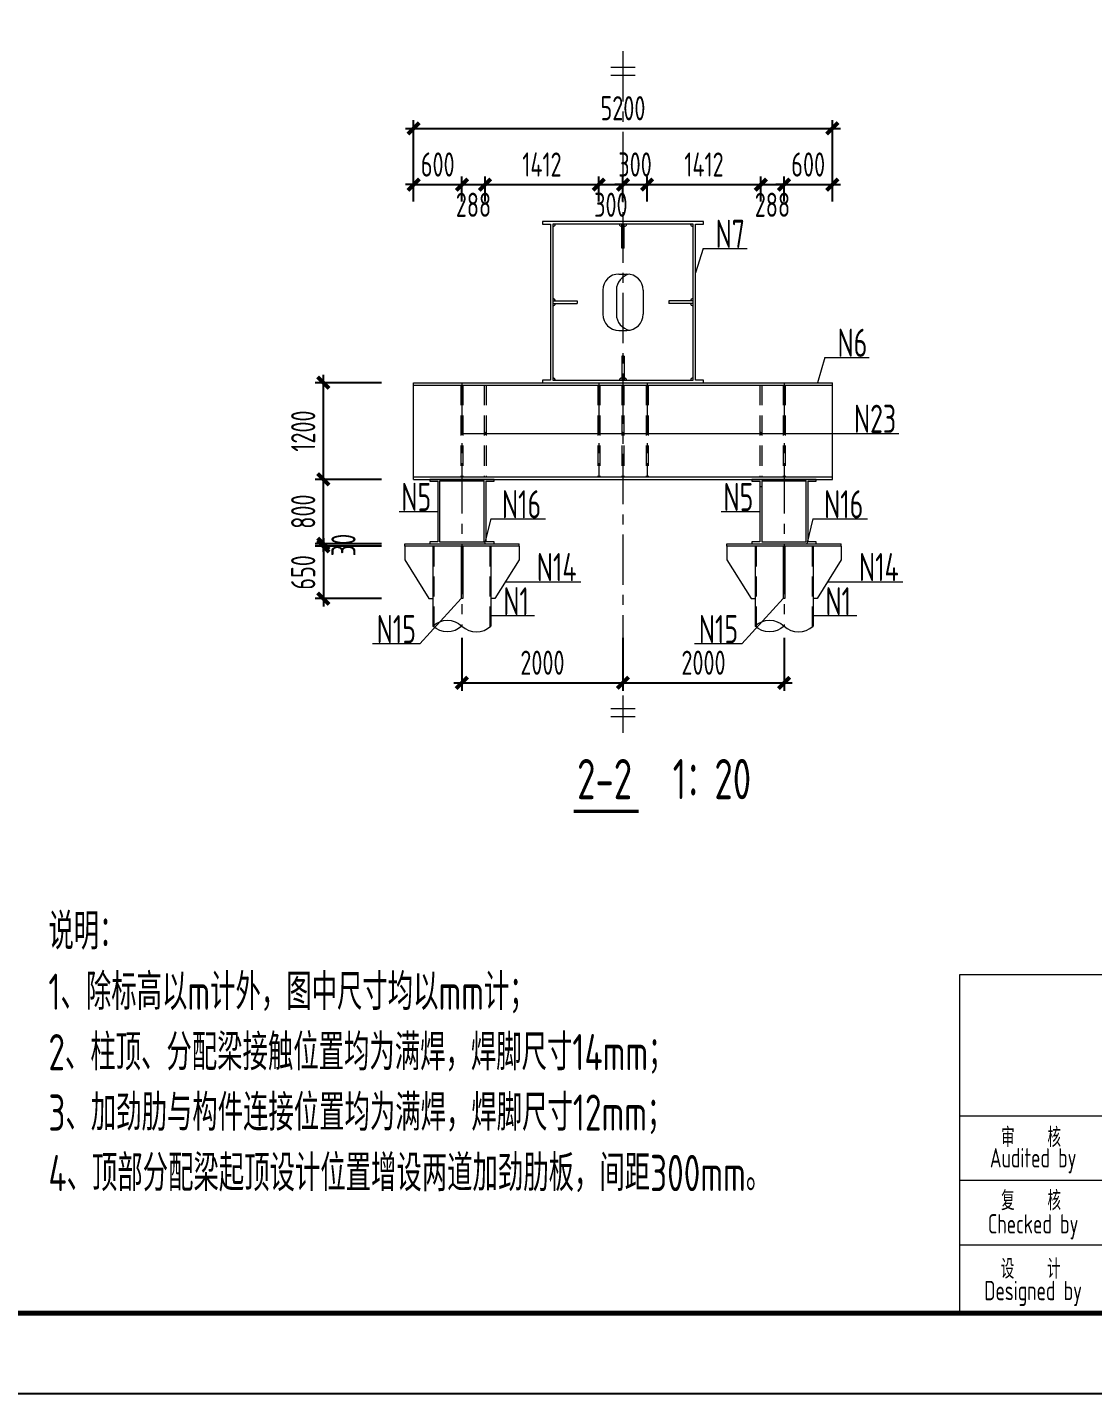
# Model space of a CAD drawing. Extents: x -2876908 to 633791, y -1383861 to 872234.
# Drawn here: x -235369 to -169230, y -1355916 to -1271095 of the extents above; entities that cross this region are included whole.
import ezdxf
from ezdxf.enums import TextEntityAlignment as Align

# ---------------------------------------------------------------- set-up
doc = ezdxf.new("R2010")
doc.units = 0
doc.header["$LTSCALE"] = 5
doc.header["$MEASUREMENT"] = 0
doc.linetypes.add('CENTER', pattern=[2, 1.25, -0.25, 0.25, -0.25])
doc.linetypes.add('DASHED', pattern=[0.75, 0.5, -0.25])
doc.layers.get('0').update_dxf_attribs({"linetype": 'CONTINUOUS', "lineweight": 25})
doc.layers.get('DEFPOINTS').update_dxf_attribs({"color": 35, "linetype": 'CONTINUOUS', "lineweight": 13})
for name, color, linetype, lineweight in [('1粗实线', 1, 'CONTINUOUS', 30), ('3中心线', 6, 'CENTER', 18), ('4虚线', 2, 'DASHED', 18), ('5标注', 3, 'CONTINUOUS', 15), ('6文本', 7, 'CONTINUOUS', 15), ('8轮廓线', 4, 'CONTINUOUS', 15), ('DIM', 3, 'CONTINUOUS', 0), ('HFZT', 5, 'CONTINUOUS', 15), ('REIND', 1, 'CONTINUOUS', 0), ('THIN', 7, 'CONTINUOUS', 0)]:
    doc.layers.add(name, color=color, linetype=linetype, lineweight=lineweight)
doc.layers.add('M_Dim', color=3, linetype='CONTINUOUS')
doc.styles.add('TSSD_Dimension', font='tssdeng.shx', dxfattribs={"width": 0.7, "bigfont": 'hztxt.shx'})
doc.styles.add('TSSD_NORM', font='tssdeng.shx', dxfattribs={"width": 0.7, "bigfont": 'hztxt.shx'})
doc.styles.add('图框-仿宋', font='tssdeng.shx', dxfattribs={"bigfont": 'hztxt.shx'})
doc.dimstyles.new('TSSD_100_100', dxfattribs={"dimtxt": 300, "dimasz": 100, "dimexe": 100, "dimexo": 250, "dimgap": 100, "dimtad": 1, "dimdec": 0, "dimzin": 0, "dimdsep": 46, "dimtxsty": 'TSSD_Dimension', "dimblk": 'ARCHTICK', "dimblk1": 'ARCHTICK', "dimblk2": 'ARCHTICK', "dimcen": 0, "dimdle": 100, "dimclrt": 7, "dimadec": 0, "dimazin": 0, "dimtfac": 1, "dimtdec": 0, "dimtix": 1, "dimtmove": 2, "dimatfit": 3, "dimfxl": 1, "dimtolj": 1, "dimtzin": 0, "dimarcsym": 0})

# ---------------------------------------------------------------- blocks, each defined once
blk = doc.blocks.new('施工设计图框')
at = {"color": 7, "linetype": 'Continuous'}
blk.add_lwpolyline([(-395.5, -13.5), (-395.5, 283.5), (24.5, 283.5), (24.5, -13.5), (-395.5, -13.5)], dxfattribs=at)
at = {"layer": '1粗实线', "color": 7, "linetype": 'Continuous', "const_width": 0.6}
blk.add_lwpolyline([(-370.5, -3.5), (-370.5, 273.5), (14.5, 273.5), (14.5, -3.5), (-370.5, -3.5)], dxfattribs=at)
at = {"layer": 'HFZT'}
for p, q in [((-147.5, 38.5), (-147.5, -3.5)), ((14.5, 38.5), (-147.5, 38.5)), ((-147.5, 21), (14.5, 21)), ((-147.5, 13), (-111.5, 13)), ((-147.5, 5), (-111.5, 5)), ((-147.5, -3.5), (14.5, -3.5))]:
    blk.add_line(p, q, dxfattribs=at)
at = {"layer": 'HFZT', "style": '图框-仿宋', "width": 0.7}
for s, p in [('审    核', (-138.6, 18.45)), ('Audited by', (-138.34, 15.43)), ('复    核', (-138.6, 10.6)), ('Checked by', (-138.34, 7.23)), ('设    计', (-138.65, 2.1)), ('Designed by', (-138.34, -1.05))]:
    blk.add_text(s, height=2.4, dxfattribs=at).set_placement(p, align=Align.MIDDLE)
at = {"layer": 'HFZT', "color": 2, "style": 'TSSD_NORM', "width": 0.7}
for tag, height, p in [('比例尺', 2.5, (7.25, 17.5)), ('图号', 2.5, (-20.49, 3.5)), ('日期', 2.5, (7.25, 3.5)), ('图名', 4, (-76.24, 0.75))]:
    blk.add_attdef(tag, text='', height=height, dxfattribs=at).set_placement(p, align=Align.MIDDLE)
blk = doc.blocks.new('_ArchTick')
at = {"color": 0, "linetype": 'ByBlock', "const_width": 0.5}
blk.add_lwpolyline([(-0.71, -0.71), (0.71, 0.71)], dxfattribs=at)
blk = doc.blocks.new('*D1712')
at = {"layer": 'DEFPOINTS', "color": 0, "transparency": 16777216}
for p in [(-216992, -1303309), (-212141, -1303159), (-212141, -1303309)]:
    blk.add_point(p, dxfattribs=at)
at = {"layer": 'DIM', "color": 0, "lineweight": -2, "transparency": 16777216}
for p, q in [((-216992, -1303159), (-216992, -1302659)), ((-213391, -1303159), (-217492, -1303159)), ((-213391, -1303309), (-217492, -1303309)), ((-216992, -1303159), (-216992, -1303309)), ((-216992, -1303309), (-216992, -1303809))]:
    blk.add_line(p, q, dxfattribs=at)
at = {"layer": 'DIM', "color": 0, "lineweight": -2, "transparency": 16777216, "xscale": 500, "yscale": 500, "zscale": 500}
for p, rotation in [((-216992, -1303159), 270), ((-216992, -1303309), 90)]:
    blk.add_blockref('_ArchTick', p, dxfattribs=dict(at, rotation=rotation))
at = {"layer": 'DIM', "color": 7, "transparency": 16777216, "insert": (-215742, -1303234), "char_height": 1500, "attachment_point": 5, "rotation": 90, "style": 'TSSD_Dimension'}
blk.add_mtext('\\A1;30', dxfattribs=at)
blk = doc.blocks.new('*D1713')
at = {"layer": 'DEFPOINTS', "color": 0, "transparency": 16777216}
for p in [(-212141, -1303309), (-216992, -1306559), (-212141, -1306559)]:
    blk.add_point(p, dxfattribs=at)
at = {"layer": 'DIM', "color": 0, "lineweight": -2, "transparency": 16777216}
for p, q in [((-216992, -1302809), (-216992, -1307059)), ((-213391, -1303309), (-217492, -1303309)), ((-213391, -1306559), (-217492, -1306559))]:
    blk.add_line(p, q, dxfattribs=at)
at = {"layer": 'DIM', "color": 0, "lineweight": -2, "transparency": 16777216, "xscale": 500, "yscale": 500, "zscale": 500}
for p, rotation in [((-216992, -1303309), 90), ((-216992, -1306559), 270)]:
    blk.add_blockref('_ArchTick', p, dxfattribs=dict(at, rotation=rotation))
at = {"layer": 'DIM', "color": 7, "transparency": 16777216, "insert": (-218242, -1304934), "char_height": 1500, "attachment_point": 5, "rotation": 90, "style": 'TSSD_Dimension'}
blk.add_mtext('\\A1;650', dxfattribs=at)
blk = doc.blocks.new('*D1714')
at = {"layer": 'DEFPOINTS', "color": 0, "transparency": 16777216}
for p in [(-216992, -1299159), (-212141, -1299159), (-212141, -1303159)]:
    blk.add_point(p, dxfattribs=at)
at = {"layer": 'DIM', "color": 0, "lineweight": -2, "transparency": 16777216}
for p, q in [((-213391, -1299159), (-217492, -1299159)), ((-216992, -1303659), (-216992, -1298659)), ((-213391, -1303159), (-217492, -1303159))]:
    blk.add_line(p, q, dxfattribs=at)
at = {"layer": 'DIM', "color": 0, "lineweight": -2, "transparency": 16777216, "xscale": 500, "yscale": 500, "zscale": 500}
for p, rotation in [((-216992, -1299159), 90), ((-216992, -1303159), 270)]:
    blk.add_blockref('_ArchTick', p, dxfattribs=dict(at, rotation=rotation))
at = {"layer": 'DIM', "color": 7, "transparency": 16777216, "insert": (-218242, -1301159), "char_height": 1500, "attachment_point": 5, "rotation": 90, "style": 'TSSD_Dimension'}
blk.add_mtext('\\A1;800', dxfattribs=at)
blk = doc.blocks.new('*D1715')
at = {"layer": 'DEFPOINTS', "color": 0, "transparency": 16777216}
for p in [(-216992, -1293159), (-212141, -1293159), (-212141, -1299159)]:
    blk.add_point(p, dxfattribs=at)
at = {"layer": 'DIM', "color": 0, "lineweight": -2, "transparency": 16777216}
for p, q in [((-216992, -1299659), (-216992, -1292659)), ((-213391, -1293159), (-217492, -1293159)), ((-213391, -1299159), (-217492, -1299159))]:
    blk.add_line(p, q, dxfattribs=at)
at = {"layer": 'DIM', "color": 0, "lineweight": -2, "transparency": 16777216, "xscale": 500, "yscale": 500, "zscale": 500}
for p, rotation in [((-216992, -1293159), 90), ((-216992, -1299159), 270)]:
    blk.add_blockref('_ArchTick', p, dxfattribs=dict(at, rotation=rotation))
at = {"layer": 'DIM', "color": 7, "transparency": 16777216, "insert": (-218242, -1296159), "char_height": 1500, "attachment_point": 5, "rotation": 90, "style": 'TSSD_Dimension'}
blk.add_mtext('\\A1;1200', dxfattribs=at)
blk = doc.blocks.new('*D1716')
at = {"layer": 'DEFPOINTS', "color": 0, "transparency": 16777216}
for p in [(-208391, -1307738), (-198391, -1307738), (-198391, -1311788)]:
    blk.add_point(p, dxfattribs=at)
at = {"layer": 'DIM', "color": 0, "lineweight": -2, "transparency": 16777216}
for p, q in [((-208391, -1308988), (-208391, -1312288)), ((-198391, -1308988), (-198391, -1312288)), ((-208891, -1311788), (-197891, -1311788))]:
    blk.add_line(p, q, dxfattribs=at)
at = {"layer": 'DIM', "color": 0, "lineweight": -2, "transparency": 16777216, "xscale": 500, "yscale": 500, "zscale": 500, "rotation": 180}
blk.add_blockref('_ArchTick', (-208391, -1311788), dxfattribs=at)
at = {"layer": 'DIM', "color": 0, "lineweight": -2, "transparency": 16777216, "xscale": 500, "yscale": 500, "zscale": 500}
blk.add_blockref('_ArchTick', (-198391, -1311788), dxfattribs=at)
at = {"layer": 'DIM', "color": 7, "transparency": 16777216, "insert": (-203391, -1310538), "char_height": 1500, "attachment_point": 5, "style": 'TSSD_Dimension'}
blk.add_mtext('\\A1;2000', dxfattribs=at)
blk = doc.blocks.new('*D1717')
at = {"layer": 'DEFPOINTS', "color": 0, "transparency": 16777216}
for p in [(-198391, -1307738), (-188391, -1307738), (-188391, -1311788)]:
    blk.add_point(p, dxfattribs=at)
at = {"layer": 'DIM', "color": 0, "lineweight": -2, "transparency": 16777216}
for p, q in [((-198391, -1308988), (-198391, -1312288)), ((-188391, -1308988), (-188391, -1312288)), ((-198891, -1311788), (-187891, -1311788))]:
    blk.add_line(p, q, dxfattribs=at)
at = {"layer": 'DIM', "color": 0, "lineweight": -2, "transparency": 16777216, "xscale": 500, "yscale": 500, "zscale": 500, "rotation": 180}
blk.add_blockref('_ArchTick', (-198391, -1311788), dxfattribs=at)
at = {"layer": 'DIM', "color": 0, "lineweight": -2, "transparency": 16777216, "xscale": 500, "yscale": 500, "zscale": 500}
blk.add_blockref('_ArchTick', (-188391, -1311788), dxfattribs=at)
at = {"layer": 'DIM', "color": 7, "transparency": 16777216, "insert": (-193391, -1310538), "char_height": 1500, "attachment_point": 5, "style": 'TSSD_Dimension'}
blk.add_mtext('\\A1;2000', dxfattribs=at)
blk = doc.blocks.new('*D1711')
at = {"layer": 'DEFPOINTS', "color": 0, "transparency": 16777216}
for p in [(-185391, -1277366), (-211391, -1283159), (-185391, -1283159)]:
    blk.add_point(p, dxfattribs=at)
at = {"layer": 'DIM', "color": 0, "lineweight": -2, "transparency": 16777216}
for p, q in [((-211891, -1277366), (-184891, -1277366)), ((-211391, -1281909), (-211391, -1276866)), ((-185391, -1281909), (-185391, -1276866))]:
    blk.add_line(p, q, dxfattribs=at)
at = {"layer": 'DIM', "color": 0, "lineweight": -2, "transparency": 16777216, "xscale": 500, "yscale": 500, "zscale": 500, "rotation": 180}
blk.add_blockref('_ArchTick', (-211391, -1277366), dxfattribs=at)
at = {"layer": 'DIM', "color": 0, "lineweight": -2, "transparency": 16777216, "xscale": 500, "yscale": 500, "zscale": 500}
blk.add_blockref('_ArchTick', (-185391, -1277366), dxfattribs=at)
at = {"layer": 'DIM', "color": 7, "transparency": 16777216, "insert": (-198391, -1276116), "char_height": 1500, "attachment_point": 5, "style": 'TSSD_Dimension'}
blk.add_mtext('\\A1;5200', dxfattribs=at)
blk = doc.blocks.new('*D1927')
at = {"layer": 'DEFPOINTS', "color": 0, "transparency": 16777216}
for p in [(-198391, -1280861), (-199891, -1283159), (-198391, -1283159)]:
    blk.add_point(p, dxfattribs=at)
at = {"layer": 'DIM', "color": 0, "lineweight": -2, "transparency": 16777216}
for p, q in [((-199891, -1281909), (-199891, -1280361)), ((-198391, -1281909), (-198391, -1280361)), ((-200391, -1280861), (-197891, -1280861))]:
    blk.add_line(p, q, dxfattribs=at)
at = {"layer": 'DIM', "color": 0, "lineweight": -2, "transparency": 16777216, "xscale": 500, "yscale": 500, "zscale": 500, "rotation": 180}
blk.add_blockref('_ArchTick', (-199891, -1280861), dxfattribs=at)
at = {"layer": 'DIM', "color": 0, "lineweight": -2, "transparency": 16777216, "xscale": 500, "yscale": 500, "zscale": 500}
blk.add_blockref('_ArchTick', (-198391, -1280861), dxfattribs=at)
at = {"layer": 'DIM', "color": 7, "transparency": 16777216, "insert": (-199141, -1282111), "char_height": 1500, "attachment_point": 5, "style": 'TSSD_Dimension'}
blk.add_mtext('\\A1;300', dxfattribs=at)
blk = doc.blocks.new('*D1928')
at = {"layer": 'DEFPOINTS', "color": 0, "transparency": 16777216}
for p in [(-196891, -1280861), (-198391, -1283159), (-196891, -1283159)]:
    blk.add_point(p, dxfattribs=at)
at = {"layer": 'DIM', "color": 0, "lineweight": -2, "transparency": 16777216}
for p, q in [((-198391, -1281909), (-198391, -1280361)), ((-196891, -1281909), (-196891, -1280361)), ((-198391, -1280861), (-198891, -1280861)), ((-198391, -1280861), (-196891, -1280861)), ((-196891, -1280861), (-196391, -1280861))]:
    blk.add_line(p, q, dxfattribs=at)
at = {"layer": 'DIM', "color": 0, "lineweight": -2, "transparency": 16777216, "xscale": 500, "yscale": 500, "zscale": 500}
blk.add_blockref('_ArchTick', (-198391, -1280861), dxfattribs=at)
at = {"layer": 'DIM', "color": 0, "lineweight": -2, "transparency": 16777216, "xscale": 500, "yscale": 500, "zscale": 500, "rotation": 180}
blk.add_blockref('_ArchTick', (-196891, -1280861), dxfattribs=at)
at = {"layer": 'DIM', "color": 7, "transparency": 16777216, "insert": (-197641, -1279611), "char_height": 1500, "attachment_point": 5, "style": 'TSSD_Dimension'}
blk.add_mtext('\\A1;300', dxfattribs=at)
blk = doc.blocks.new('*D1921')
at = {"layer": 'DEFPOINTS', "color": 0, "transparency": 16777216}
for p in [(-208391, -1280861), (-211391, -1283159), (-208391, -1283159)]:
    blk.add_point(p, dxfattribs=at)
at = {"layer": 'DIM', "color": 0, "lineweight": -2, "transparency": 16777216}
for p, q in [((-211391, -1281909), (-211391, -1280361)), ((-208391, -1281909), (-208391, -1280361)), ((-211391, -1280861), (-211891, -1280861)), ((-211391, -1280861), (-208391, -1280861)), ((-208391, -1280861), (-207891, -1280861))]:
    blk.add_line(p, q, dxfattribs=at)
at = {"layer": 'DIM', "color": 0, "lineweight": -2, "transparency": 16777216, "xscale": 500, "yscale": 500, "zscale": 500}
blk.add_blockref('_ArchTick', (-211391, -1280861), dxfattribs=at)
at = {"layer": 'DIM', "color": 0, "lineweight": -2, "transparency": 16777216, "xscale": 500, "yscale": 500, "zscale": 500, "rotation": 180}
blk.add_blockref('_ArchTick', (-208391, -1280861), dxfattribs=at)
at = {"layer": 'DIM', "color": 7, "transparency": 16777216, "insert": (-209891, -1279611), "char_height": 1500, "attachment_point": 5, "style": 'TSSD_Dimension'}
blk.add_mtext('\\A1;600', dxfattribs=at)
blk = doc.blocks.new('*D1922')
at = {"layer": 'DEFPOINTS', "color": 0, "transparency": 16777216}
for p in [(-185391, -1280861), (-188391, -1283159), (-185391, -1283159)]:
    blk.add_point(p, dxfattribs=at)
at = {"layer": 'DIM', "color": 0, "lineweight": -2, "transparency": 16777216}
for p, q in [((-188391, -1281909), (-188391, -1280361)), ((-185391, -1281909), (-185391, -1280361)), ((-188391, -1280861), (-188891, -1280861)), ((-188391, -1280861), (-185391, -1280861)), ((-185391, -1280861), (-184891, -1280861))]:
    blk.add_line(p, q, dxfattribs=at)
at = {"layer": 'DIM', "color": 0, "lineweight": -2, "transparency": 16777216, "xscale": 500, "yscale": 500, "zscale": 500}
blk.add_blockref('_ArchTick', (-188391, -1280861), dxfattribs=at)
at = {"layer": 'DIM', "color": 0, "lineweight": -2, "transparency": 16777216, "xscale": 500, "yscale": 500, "zscale": 500, "rotation": 180}
blk.add_blockref('_ArchTick', (-185391, -1280861), dxfattribs=at)
at = {"layer": 'DIM', "color": 7, "transparency": 16777216, "insert": (-186891, -1279611), "char_height": 1500, "attachment_point": 5, "style": 'TSSD_Dimension'}
blk.add_mtext('\\A1;600', dxfattribs=at)
blk = doc.blocks.new('*D1923')
at = {"layer": 'DEFPOINTS', "color": 0, "transparency": 16777216}
for p in [(-206951, -1280861), (-208391, -1283159), (-206951, -1283159)]:
    blk.add_point(p, dxfattribs=at)
at = {"layer": 'DIM', "color": 0, "lineweight": -2, "transparency": 16777216}
for p, q in [((-208391, -1281909), (-208391, -1280361)), ((-206951, -1281909), (-206951, -1280361)), ((-208891, -1280861), (-206451, -1280861))]:
    blk.add_line(p, q, dxfattribs=at)
at = {"layer": 'DIM', "color": 0, "lineweight": -2, "transparency": 16777216, "xscale": 500, "yscale": 500, "zscale": 500, "rotation": 180}
blk.add_blockref('_ArchTick', (-208391, -1280861), dxfattribs=at)
at = {"layer": 'DIM', "color": 0, "lineweight": -2, "transparency": 16777216, "xscale": 500, "yscale": 500, "zscale": 500}
blk.add_blockref('_ArchTick', (-206951, -1280861), dxfattribs=at)
at = {"layer": 'DIM', "color": 7, "transparency": 16777216, "insert": (-207671, -1282111), "char_height": 1500, "attachment_point": 5, "style": 'TSSD_Dimension'}
blk.add_mtext('\\A1;288', dxfattribs=at)
blk = doc.blocks.new('*D1924')
at = {"layer": 'DEFPOINTS', "color": 0, "transparency": 16777216}
for p in [(-188391, -1280861), (-189831, -1283159), (-188391, -1283159)]:
    blk.add_point(p, dxfattribs=at)
at = {"layer": 'DIM', "color": 0, "lineweight": -2, "transparency": 16777216}
for p, q in [((-189831, -1281909), (-189831, -1280361)), ((-188391, -1281909), (-188391, -1280361)), ((-190331, -1280861), (-187891, -1280861))]:
    blk.add_line(p, q, dxfattribs=at)
at = {"layer": 'DIM', "color": 0, "lineweight": -2, "transparency": 16777216, "xscale": 500, "yscale": 500, "zscale": 500, "rotation": 180}
blk.add_blockref('_ArchTick', (-189831, -1280861), dxfattribs=at)
at = {"layer": 'DIM', "color": 0, "lineweight": -2, "transparency": 16777216, "xscale": 500, "yscale": 500, "zscale": 500}
blk.add_blockref('_ArchTick', (-188391, -1280861), dxfattribs=at)
at = {"layer": 'DIM', "color": 7, "transparency": 16777216, "insert": (-189111, -1282111), "char_height": 1500, "attachment_point": 5, "style": 'TSSD_Dimension'}
blk.add_mtext('\\A1;288', dxfattribs=at)
blk = doc.blocks.new('*D1925')
at = {"layer": 'DEFPOINTS', "color": 0, "transparency": 16777216}
for p in [(-199891, -1280861), (-206951, -1283159), (-199891, -1283159)]:
    blk.add_point(p, dxfattribs=at)
at = {"layer": 'DIM', "color": 0, "lineweight": -2, "transparency": 16777216}
for p, q in [((-206951, -1281909), (-206951, -1280361)), ((-199891, -1281909), (-199891, -1280361)), ((-207451, -1280861), (-199391, -1280861))]:
    blk.add_line(p, q, dxfattribs=at)
at = {"layer": 'DIM', "color": 0, "lineweight": -2, "transparency": 16777216, "xscale": 500, "yscale": 500, "zscale": 500, "rotation": 180}
blk.add_blockref('_ArchTick', (-206951, -1280861), dxfattribs=at)
at = {"layer": 'DIM', "color": 0, "lineweight": -2, "transparency": 16777216, "xscale": 500, "yscale": 500, "zscale": 500}
blk.add_blockref('_ArchTick', (-199891, -1280861), dxfattribs=at)
at = {"layer": 'DIM', "color": 7, "transparency": 16777216, "insert": (-203421, -1279611), "char_height": 1500, "attachment_point": 5, "style": 'TSSD_Dimension'}
blk.add_mtext('\\A1;1412', dxfattribs=at)
blk = doc.blocks.new('*D1926')
at = {"layer": 'DEFPOINTS', "color": 0, "transparency": 16777216}
for p in [(-189831, -1280861), (-196891, -1283159), (-189831, -1283159)]:
    blk.add_point(p, dxfattribs=at)
at = {"layer": 'DIM', "color": 0, "lineweight": -2, "transparency": 16777216}
for p, q in [((-196891, -1281909), (-196891, -1280361)), ((-189831, -1281909), (-189831, -1280361)), ((-197391, -1280861), (-189331, -1280861))]:
    blk.add_line(p, q, dxfattribs=at)
at = {"layer": 'DIM', "color": 0, "lineweight": -2, "transparency": 16777216, "xscale": 500, "yscale": 500, "zscale": 500, "rotation": 180}
blk.add_blockref('_ArchTick', (-196891, -1280861), dxfattribs=at)
at = {"layer": 'DIM', "color": 0, "lineweight": -2, "transparency": 16777216, "xscale": 500, "yscale": 500, "zscale": 500}
blk.add_blockref('_ArchTick', (-189831, -1280861), dxfattribs=at)
at = {"layer": 'DIM', "color": 7, "transparency": 16777216, "insert": (-193361, -1279611), "char_height": 1500, "attachment_point": 5, "style": 'TSSD_Dimension'}
blk.add_mtext('\\A1;1412', dxfattribs=at)

msp = doc.modelspace()

# ---------------------------------------------------------------- linework, layer by layer
at = {"layer": '3中心线', "ltscale": 500}
for p, q in [((-198390.859, -1272579.95), (-198390.859, -1314901.47)), ((-208390.859, -1293159.215), (-208390.859, -1308301.533)), ((-199890.859, -1293159.215), (-199890.859, -1299009.215)), ((-196890.859, -1293159.215), (-196890.859, -1299009.215)), ((-188390.859, -1293159.215), (-188390.859, -1308301.533))]:
    msp.add_line(p, q, dxfattribs=at)
at = {"layer": '4虚线', "ltscale": 500}
for p, q in [((-208450.859, -1293309.215), (-208450.859, -1299009.215)), ((-208330.859, -1293309.215), (-208330.859, -1299009.215)), ((-207010.859, -1293309.215), (-207010.859, -1299009.215)), ((-206890.859, -1293309.215), (-206890.859, -1299009.215)), ((-199950.859, -1293309.215), (-199950.859, -1299009.215)), ((-199830.859, -1293309.215), (-199830.859, -1299009.215)), ((-198450.859, -1293309.215), (-198450.859, -1299009.215)), ((-198330.859, -1293309.215), (-198330.859, -1299009.215)), ((-196950.859, -1293309.215), (-196950.859, -1299009.215)), ((-196830.859, -1293309.215), (-196830.859, -1299009.215)), ((-189890.859, -1293309.215), (-189890.859, -1299009.215)), ((-189770.859, -1293309.215), (-189770.859, -1299009.215)), ((-188450.859, -1293309.215), (-188450.859, -1299009.215)), ((-188330.859, -1293309.215), (-188330.859, -1299009.215)), ((-210130.859, -1303309.215), (-210130.859, -1308263.25)), ((-206650.859, -1303309.215), (-206650.859, -1308263.25)), ((-190130.859, -1303309.215), (-190130.859, -1308263.25)), ((-186650.859, -1303309.215), (-186650.859, -1308263.25))]:
    msp.add_line(p, q, dxfattribs=at)
at = {"layer": '5标注'}
for p, q in [((-193416.883, -1284825.198), (-193890.859, -1286330.175)), ((-193416.883, -1284825.198), (-190682.778, -1284825.198)), ((-185848.848, -1291586.249), (-186322.824, -1293159.215)), ((-185848.848, -1291586.249), (-183114.742, -1291586.249)), ((-208390.859, -1296305.668), (-181269.412, -1296305.668)), ((-189770.859, -1299611.971), (-189890.859, -1299611.971)), ((-212289.807, -1301159.215), (-209890.859, -1301159.215)), ((-192289.807, -1301159.215), (-189890.859, -1301159.215)), ((-206593.675, -1301612.215), (-206981.173, -1303159.215)), ((-206593.675, -1301612.215), (-203206.333, -1301612.215)), ((-186593.675, -1301612.215), (-186981.173, -1303159.215)), ((-186593.675, -1301612.215), (-183206.333, -1301612.215)), ((-211940.859, -1303159.215), (-204840.859, -1303159.215)), ((-191940.859, -1303159.215), (-184840.859, -1303159.215)), ((-205696.858, -1305512.813), (-201008.889, -1305512.813)), ((-185696.858, -1305512.813), (-181008.889, -1305512.813)), ((-211009.62, -1309363.52), (-208440.859, -1306559.215)), ((-191009.62, -1309363.52), (-188440.859, -1306559.215)), ((-203881.116, -1307634.451), (-206600.859, -1307634.451)), ((-183881.116, -1307634.451), (-186600.859, -1307634.451)), ((-211009.62, -1309363.52), (-213940.553, -1309363.52)), ((-191009.62, -1309363.52), (-193940.553, -1309363.52))]:
    msp.add_line(p, q, dxfattribs=at)
at = {"layer": '8轮廓线'}
for p, q in [((-193390.859, -1283159.215), (-203390.859, -1283159.215)), ((-203390.859, -1283159.215), (-203390.859, -1283309.215)), ((-203390.859, -1283309.215), (-202890.859, -1283309.215)), ((-202890.859, -1283309.215), (-202890.859, -1293009.215)), ((-194040.859, -1283309.215), (-202740.859, -1283309.215)), ((-202740.859, -1283309.215), (-202740.859, -1293009.215)), ((-198465.859, -1284809.215), (-198465.859, -1283309.215)), ((-198315.859, -1284809.215), (-198315.859, -1283309.215)), ((-194040.859, -1293009.215), (-194040.859, -1283309.215)), ((-193890.859, -1293009.215), (-193890.859, -1283309.215)), ((-193890.859, -1283309.215), (-193390.859, -1283309.215)), ((-193390.859, -1283309.215), (-193390.859, -1283159.215)), ((-198315.859, -1284809.215), (-198465.859, -1284809.215)), ((-198640.859, -1286409.215), (-198140.859, -1286409.215)), ((-199640.859, -1287409.215), (-199640.859, -1288909.215)), ((-198802.307, -1287409.215), (-198802.307, -1288909.215)), ((-197140.859, -1287409.215), (-197140.859, -1288909.215)), ((-202740.859, -1288084.215), (-201240.859, -1288084.215)), ((-202740.859, -1288234.215), (-201240.859, -1288234.215)), ((-201240.859, -1288084.215), (-201240.859, -1288234.215)), ((-195540.859, -1288084.215), (-195540.859, -1288234.215)), ((-194040.859, -1288084.215), (-195540.859, -1288084.215)), ((-194040.859, -1288234.215), (-195540.859, -1288234.215)), ((-198640.859, -1289909.215), (-198140.859, -1289909.215)), ((-198315.859, -1291509.215), (-198465.859, -1291509.215)), ((-198465.859, -1291509.215), (-198465.859, -1293009.215)), ((-198315.859, -1291509.215), (-198315.859, -1293009.215)), ((-211390.859, -1299159.215), (-211390.859, -1293159.215)), ((-211390.859, -1293159.215), (-185390.859, -1293159.215)), ((-211390.859, -1293309.215), (-185390.859, -1293309.215)), ((-202890.859, -1293009.215), (-203390.859, -1293009.215)), ((-203390.859, -1293009.215), (-203390.859, -1293159.215)), ((-203390.859, -1293159.215), (-193390.859, -1293159.215)), ((-202740.859, -1293009.215), (-194040.859, -1293009.215)), ((-193390.859, -1293009.215), (-193890.859, -1293009.215)), ((-193390.859, -1293159.215), (-193390.859, -1293009.215)), ((-185390.859, -1299159.215), (-185390.859, -1293159.215)), ((-211390.859, -1299009.215), (-185390.859, -1299009.215)), ((-211390.859, -1299159.215), (-185390.859, -1299159.215)), ((-211940.859, -1303309.215), (-211940.859, -1303159.215)), ((-204840.859, -1303309.215), (-211940.859, -1303309.215)), ((-211940.859, -1303309.215), (-211940.859, -1304159.215)), ((-210190.859, -1303309.215), (-210190.859, -1308263.25)), ((-208440.859, -1303309.215), (-208440.859, -1306559.215)), ((-208340.859, -1303309.215), (-208340.859, -1306559.215)), ((-206590.859, -1303309.215), (-206590.859, -1308263.25)), ((-204840.859, -1303309.215), (-204840.859, -1303159.215)), ((-204840.859, -1303309.215), (-204840.859, -1304159.215)), ((-191940.859, -1303309.215), (-191940.859, -1303159.215)), ((-184840.859, -1303309.215), (-191940.859, -1303309.215)), ((-191940.859, -1303309.215), (-191940.859, -1304159.215)), ((-190190.859, -1303309.215), (-190190.859, -1308263.25)), ((-188440.859, -1303309.215), (-188440.859, -1306559.215)), ((-188340.859, -1303309.215), (-188340.859, -1306559.215)), ((-186590.859, -1303309.215), (-186590.859, -1308263.25)), ((-184840.859, -1303309.215), (-184840.859, -1303159.215)), ((-184840.859, -1303309.215), (-184840.859, -1304159.215)), ((-211940.859, -1304159.215), (-210440.859, -1306559.215)), ((-204840.859, -1304159.215), (-206340.859, -1306559.215)), ((-191940.859, -1304159.215), (-190440.859, -1306559.215)), ((-184840.859, -1304159.215), (-186340.859, -1306559.215)), ((-210440.859, -1306559.215), (-210190.859, -1306559.215)), ((-208340.859, -1306559.215), (-208440.859, -1306559.215)), ((-206340.859, -1306559.215), (-206590.859, -1306559.215)), ((-190440.859, -1306559.215), (-190190.859, -1306559.215)), ((-188340.859, -1306559.215), (-188440.859, -1306559.215)), ((-186340.859, -1306559.215), (-186590.859, -1306559.215))]:
    msp.add_line(p, q, dxfattribs=at)
for points in [[(-210390.859, -1303159.215), (-206390.859, -1303159.215), (-206390.859, -1303039.215), (-206890.859, -1303039.215), (-206890.859, -1299279.215), (-206390.859, -1299279.215), (-206390.859, -1299159.215), (-210390.859, -1299159.215), (-210390.859, -1299279.215), (-209890.859, -1299279.215), (-209890.859, -1303039.215), (-210390.859, -1303039.215)], [(-209770.859, -1303039.215), (-207010.859, -1303039.215), (-207010.859, -1299279.215), (-209770.859, -1299279.215)], [(-190390.859, -1303159.215), (-186390.859, -1303159.215), (-186390.859, -1303039.215), (-186890.859, -1303039.215), (-186890.859, -1299279.215), (-186390.859, -1299279.215), (-186390.859, -1299159.215), (-190390.859, -1299159.215), (-190390.859, -1299279.215), (-189890.859, -1299279.215), (-189890.859, -1303039.215), (-190390.859, -1303039.215)], [(-189770.859, -1303039.215), (-187010.859, -1303039.215), (-187010.859, -1299279.215), (-189770.859, -1299279.215)]]:
    msp.add_lwpolyline(points, close=True, dxfattribs=at)
for centre, radius, start, end in [((-202740.859, -1283309.215), 150, 270, 0), ((-198465.859, -1283309.215), 150, 180, 270), ((-198315.859, -1283309.215), 150, 270, 0), ((-194040.859, -1283309.215), 150, 180, 270), ((-198640.859, -1287409.215), 1000, 90, 180), ((-197802.307, -1287409.215), 1000, 99.74573428, 180), ((-198140.859, -1287409.215), 1000, 0, 90), ((-202740.859, -1288084.215), 150, 0, 90), ((-202740.859, -1288234.215), 150, 270, 0), ((-194040.859, -1288084.215), 150, 90, 180), ((-194040.859, -1288234.215), 150, 180, 270), ((-198640.859, -1288909.215), 1000, 180, 270), ((-197802.307, -1288909.215), 1000, 180, 260.25426572), ((-198140.859, -1288909.215), 1000, 270, 0), ((-202740.859, -1293009.215), 150, 0, 90), ((-198465.859, -1293009.215), 150, 90, 180), ((-198315.859, -1293009.215), 150, 0, 90), ((-194040.859, -1293009.215), 150, 90, 180)]:
    msp.add_arc(centre, radius, start, end, dxfattribs=at)
at = {"layer": 'M_Dim'}
msp.add_lwpolyline([(-201444.383, -1319766.827, 200, 200, 0), (-197422.484, -1319766.827, 200, 200, 0)], format="xyseb", dxfattribs=at)
at = {"layer": 'REIND', "const_width": 100}
for points in [[(-208440.859, -1296305.668, 1), (-208340.859, -1296305.668, 1)], [(-207000.859, -1296305.668, 1), (-206900.859, -1296305.668, 1)], [(-199940.859, -1296305.668, 1), (-199840.859, -1296305.668, 1)], [(-198440.859, -1296305.668, 1), (-198340.859, -1296305.668, 1)], [(-196940.859, -1296305.668, 1), (-196840.859, -1296305.668, 1)], [(-189880.859, -1296305.668, 1), (-189780.859, -1296305.668, 1)], [(-188440.859, -1296305.668, 1), (-188340.859, -1296305.668, 1)]]:
    msp.add_lwpolyline(points, format="xyb", close=True, dxfattribs=at)
at = {"layer": 'THIN'}
for p, q in [((-197640.859, -1273579.95), (-199140.859, -1273579.95)), ((-197640.859, -1274079.95), (-199140.859, -1274079.95)), ((-197640.859, -1313401.47), (-199140.859, -1313401.47)), ((-197640.859, -1313901.47), (-199140.859, -1313901.47))]:
    msp.add_line(p, q, dxfattribs=at)
for points in [[(-208390.859, -1308263.25, -0.4), (-210190.859, -1308263.25, -0.4), (-208390.859, -1308263.25, 0.4), (-206590.859, -1308263.25, 0.4)], [(-188390.859, -1308263.25, -0.4), (-190190.859, -1308263.25, -0.4), (-188390.859, -1308263.25, 0.4), (-186590.859, -1308263.25, 0.4)]]:
    msp.add_lwpolyline(points, format="xyb", dxfattribs=at)

# ---------------------------------------------------------------- block references
at = {"xscale": 500, "yscale": 500, "zscale": 500}
msp.add_blockref('施工设计图框', (-103755.229, -1349166.468), dxfattribs=at)

# ---------------------------------------------------------------- texts
at = {"layer": '5标注', "color": 7, "char_height": 1750, "style": 'TSSD_NORM'}
for s, insert, attachment_point in [('N7', (-192639.284, -1284792.698), 7), ('N6', (-185071.249, -1291553.749), 7), ('N23', (-184053.87, -1296273.168), 7), ('N5', (-212153.231, -1301126.715), 7), ('N5', (-192153.231, -1301126.715), 7), ('N16', (-205905.434, -1301579.715), 7), ('N16', (-185905.434, -1301579.715), 7), ('N14', (-203739.8, -1305480.313), 7), ('N14', (-183739.8, -1305480.313), 7), ('N1', (-204230.334, -1307601.951), 9), ('N1', (-184230.334, -1307601.951), 9), ('N15', (-211241.452, -1309331.02), 9), ('N15', (-191241.452, -1309331.02), 9)]:
    msp.add_mtext(s, dxfattribs=dict(at, insert=insert, attachment_point=attachment_point))
at = {"layer": '6文本', "style": 'TSSD_NORM', "width": 0.7}
for s, p in [('2-2', (-199530.304, -1317763.622)), ('1：20', (-192866.613, -1317763.622))]:
    msp.add_text(s, height=2500, dxfattribs=at).set_placement(p, align=Align.MIDDLE)
at = {"layer": '6文本', "insert": (-234059.333, -1326090.525), "char_height": 2250, "width": 195290.43481, "attachment_point": 1, "style": 'TSSD_NORM'}
msp.add_mtext('说明：\\P1、除标高以m计外，图中尺寸均以mm计；\\P2、柱顶、分配梁接触位置均为满焊，焊脚尺寸14mm；\\P3、加劲肋与构件连接位置均为满焊，焊脚尺寸12mm；\\P{\\C1;4、顶部分配梁起顶设计位置增设两道加劲肋板，间距300mm。}', dxfattribs=at)

# ---------------------------------------------------------------- dimensions: what is measured, and where the dimension line sits
at = {"layer": 'DIM'}
for base, p1, p2, picture, middle in [((-185390.859, -1277365.781), (-211390.859, -1283159.215), (-185390.859, -1283159.215), '*D1711', (-198390.859, -1276115.781)), ((-208390.859, -1280860.696), (-211390.859, -1283159.215), (-208390.859, -1283159.215), '*D1921', (-209890.859, -1279610.696)), ((-199890.859, -1280860.696), (-206950.859, -1283159.215), (-199890.859, -1283159.215), '*D1925', (-203420.859, -1279610.696)), ((-196890.859, -1280860.696), (-198390.859, -1283159.215), (-196890.859, -1283159.215), '*D1928', (-197640.859, -1279610.696)), ((-189830.859, -1280860.696), (-196890.859, -1283159.215), (-189830.859, -1283159.215), '*D1926', (-193360.859, -1279610.696)), ((-185390.859, -1280860.696), (-188390.859, -1283159.215), (-185390.859, -1283159.215), '*D1922', (-186890.859, -1279610.696)), ((-198390.859, -1311787.75), (-208390.859, -1307738.191), (-198390.859, -1307738.191), '*D1716', (-203390.859, -1310537.75)), ((-188390.859, -1311787.75), (-198390.859, -1307738.191), (-188390.859, -1307738.191), '*D1717', (-193390.859, -1310537.75))]:
    dim = msp.add_linear_dim(base=base, p1=p1, p2=p2, dimstyle='TSSD_100_100', override={"dimtxt": 1500, "dimasz": 500, "dimexe": 500, "dimexo": 1250, "dimgap": 500, "dimlfac": 0.2, "dimdle": 500}, dxfattribs=at)
    dim.commit()
    dim.dimension.update_dxf_attribs({"geometry": picture, "text_midpoint": middle})
for base, p1, p2, picture, middle in [((-206950.859, -1280860.696), (-208390.859, -1283159.215), (-206950.859, -1283159.215), '*D1923', (-207670.859, -1282110.696)), ((-198390.859, -1280860.696), (-199890.859, -1283159.215), (-198390.859, -1283159.215), '*D1927', (-199140.859, -1282110.696)), ((-188390.859, -1280860.696), (-189830.859, -1283159.215), (-188390.859, -1283159.215), '*D1924', (-189110.859, -1282110.696))]:
    dim = msp.add_linear_dim(base=base, p1=p1, p2=p2, dimstyle='TSSD_100_100', override={"dimtxt": 1500, "dimasz": 500, "dimexe": 500, "dimexo": 1250, "dimgap": 500, "dimlfac": 0.2, "dimdle": 500}, dxfattribs=at)
    dim.commit()
    dim.dimension.update_dxf_attribs({"geometry": picture, "text_midpoint": middle, "dimtype": 160})
for base, p1, p2, picture, middle in [((-216991.94, -1293159.215), (-212140.859, -1299159.215), (-212140.859, -1293159.215), '*D1715', (-218241.94, -1296159.215)), ((-216991.94, -1299159.215), (-212140.859, -1303159.215), (-212140.859, -1299159.215), '*D1714', (-218241.94, -1301159.215)), ((-216991.94, -1306559.215), (-212140.859, -1303309.215), (-212140.859, -1306559.215), '*D1713', (-218241.94, -1304934.215))]:
    dim = msp.add_linear_dim(base=base, p1=p1, p2=p2, angle=90, dimstyle='TSSD_100_100', override={"dimtxt": 1500, "dimasz": 500, "dimexe": 500, "dimexo": 1250, "dimgap": 500, "dimlfac": 0.2, "dimdle": 500}, dxfattribs=at)
    dim.commit()
    dim.dimension.update_dxf_attribs({"geometry": picture, "text_midpoint": middle})
dim = msp.add_linear_dim(base=(-216991.94, -1303309.215), p1=(-212140.859, -1303159.215), p2=(-212140.859, -1303309.215), angle=90, dimstyle='TSSD_100_100', override={"dimtxt": 1500, "dimasz": 500, "dimexe": 500, "dimexo": 1250, "dimgap": 500, "dimlfac": 0.2, "dimdle": 500}, dxfattribs=at)
dim.commit()
dim.dimension.update_dxf_attribs({"geometry": '*D1712', "text_midpoint": (-215741.94, -1303234.215), "dimtype": 160})

doc.saveas('drawing.dxf')
